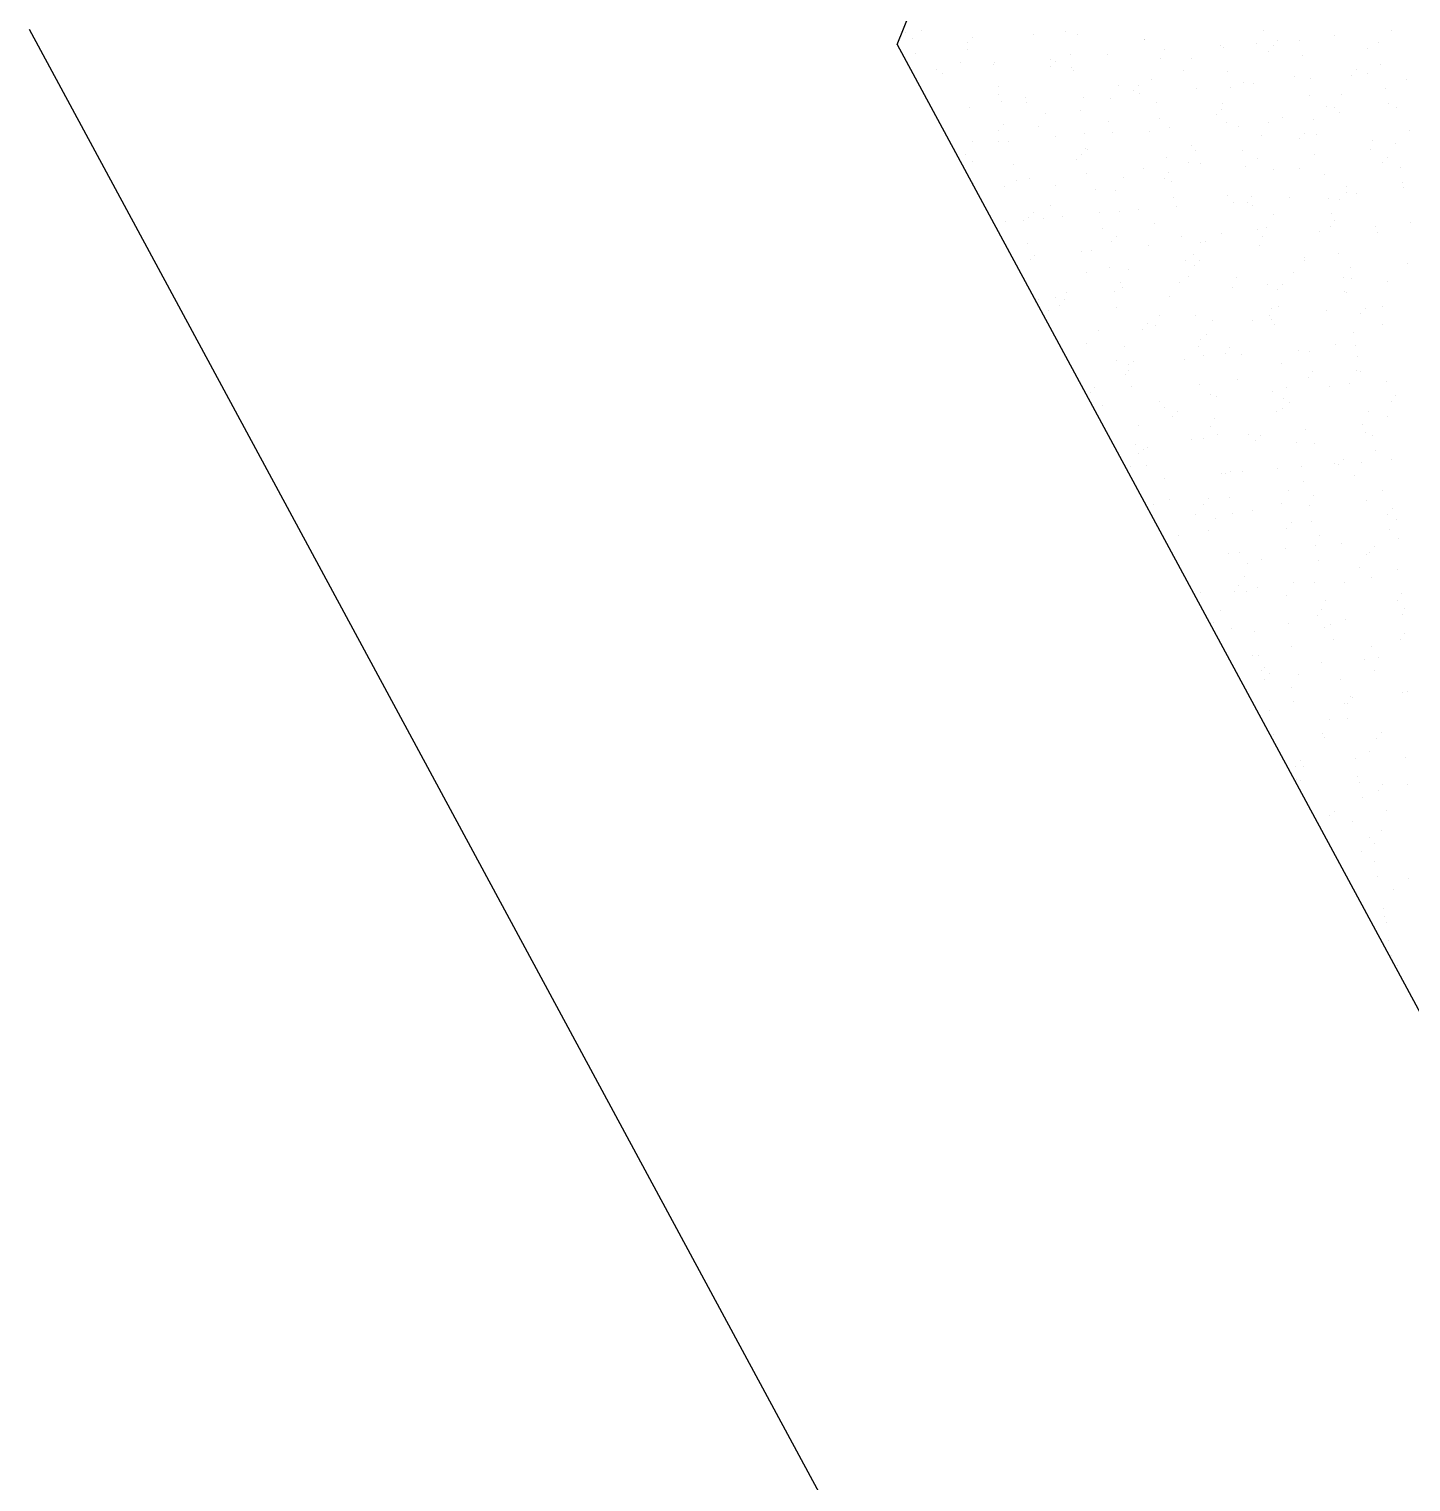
# Model space of a CAD drawing. Extents: x -508 to 92, y -98 to -31.
# Drawn here: x -114.056 to -112.069, y -69.167 to -67.078 of the extents above; entities that cross this region are included whole.
import ezdxf

# ---------------------------------------------------------------- set-up
doc = ezdxf.new("R2010")
doc.units = 0
doc.header["$MEASUREMENT"] = 0
doc.layers.get('0').update_dxf_attribs({"linetype": 'CONTINUOUS', "lineweight": 30})
doc.layers.add('SPARE', color=7, linetype='CONTINUOUS')

# ---------------------------------------------------------------- blocks, each defined once
blk = doc.blocks.new('*X13')
at = {"color": 0}
for p, q in [((48.046, 65.279), (48.046, 65.279)), ((48.0532, 65.2735), (48.0532, 65.2735)), ((48.062, 65.2811), (48.062, 65.2811)), ((48.1139, 65.2744), (48.1139, 65.2744)), ((48.1755, 65.2773), (48.1755, 65.2773)), ((48.2085, 65.2806), (48.2085, 65.2806)), ((48.2204, 65.2774), (48.2204, 65.2774)), ((48.2883, 65.2725), (48.2883, 65.2725)), ((48.2883, 65.2721), (48.2883, 65.2721)), ((48.4092, 65.2814), (48.4092, 65.2814)), ((48.4235, 65.2714), (48.4235, 65.2714)), ((48.4453, 65.2708), (48.4453, 65.2708)), ((48.4811, 65.2763), (48.4811, 65.2763)), ((48.5387, 65.2812), (48.5387, 65.2812)), ((48.056, 65.2581), (48.056, 65.2581)), ((48.1091, 65.2686), (48.1091, 65.2686)), ((48.1092, 65.2622), (48.1092, 65.2622)), ((48.213, 65.2564), (48.213, 65.2564)), ((48.2506, 65.2566), (48.2506, 65.2566)), ((48.3082, 65.2615), (48.3082, 65.2615)), ((48.3658, 65.2664), (48.3658, 65.2664)), ((48.3683, 65.2635), (48.3683, 65.2635)), ((48.4018, 65.2683), (48.4018, 65.2683)), ((48.4143, 65.26), (48.4143, 65.26)), ((48.4191, 65.2658), (48.4191, 65.2658)), ((48.4482, 65.2554), (48.4482, 65.2554)), ((48.5146, 65.2632), (48.5146, 65.2632)), ((48.5257, 65.2687), (48.5257, 65.2687)), ((48.0777, 65.2419), (48.0777, 65.2419)), ((48.1018, 65.2491), (48.1018, 65.2491)), ((48.1353, 65.2468), (48.1353, 65.2468)), ((48.136, 65.2491), (48.136, 65.2491)), ((48.193, 65.2517), (48.193, 65.2517)), ((48.1932, 65.2443), (48.1932, 65.2443)), ((48.1979, 65.2501), (48.1979, 65.2501)), ((48.2146, 65.244), (48.2146, 65.244)), ((48.2159, 65.241), (48.2159, 65.241)), ((48.3045, 65.253), (48.3045, 65.253)), ((48.3281, 65.2402), (48.3281, 65.2402)), ((48.3355, 65.2533), (48.3355, 65.2533)), ((48.5032, 65.2414), (48.5032, 65.2414)), ((48.5281, 65.2464), (48.5281, 65.2464)), ((48.0833, 65.2373), (48.0833, 65.2373)), ((48.1405, 65.2249), (48.1405, 65.2249)), ((48.2617, 65.2251), (48.2617, 65.2251)), ((48.282, 65.2257), (48.282, 65.2257)), ((48.2958, 65.232), (48.2958, 65.232)), ((48.3728, 65.2394), (48.3728, 65.2394)), ((48.3886, 65.2287), (48.3886, 65.2287)), ((48.399, 65.2277), (48.399, 65.2277)), ((48.4409, 65.2351), (48.4409, 65.2351)), ((48.4566, 65.2326), (48.4566, 65.2326)), ((48.4984, 65.2356), (48.4984, 65.2356)), ((48.5142, 65.2375), (48.5142, 65.2375)), ((48.5544, 65.2313), (48.5544, 65.2313)), ((48.1408, 65.2159), (48.1408, 65.2159)), ((48.1674, 65.213), (48.1674, 65.213)), ((48.2261, 65.2129), (48.2261, 65.2129)), ((48.2543, 65.2121), (48.2543, 65.2121)), ((48.2772, 65.2199), (48.2772, 65.2199)), ((48.2837, 65.2178), (48.2837, 65.2178)), ((48.3413, 65.2227), (48.3413, 65.2227)), ((48.3757, 65.2239), (48.3757, 65.2239)), ((48.4556, 65.215), (48.4556, 65.215)), ((48.488, 65.2162), (48.488, 65.2162)), ((48.5326, 65.2223), (48.5326, 65.2223)), ((48.1108, 65.2031), (48.1108, 65.2031)), ((48.1434, 65.2095), (48.1434, 65.2095)), ((48.1685, 65.208), (48.1685, 65.208)), ((48.188, 65.197), (48.188, 65.197)), ((48.2233, 65.2005), (48.2233, 65.2005)), ((48.3003, 65.2079), (48.3003, 65.2079)), ((48.3613, 65.1956), (48.3613, 65.1956)), ((48.3661, 65.2014), (48.3661, 65.2014)), ((48.3671, 65.207), (48.3671, 65.207)), ((48.4726, 65.2044), (48.4726, 65.2044)), ((48.4807, 65.2032), (48.4807, 65.2032)), ((48.4862, 65.1979), (48.4862, 65.1979)), ((48.5355, 65.2068), (48.5355, 65.2068)), ((48.5438, 65.2028), (48.5438, 65.2028)), ((48.1449, 65.1857), (48.1449, 65.1857)), ((48.1806, 65.184), (48.1806, 65.184)), ((48.2515, 65.1887), (48.2515, 65.1887)), ((48.3032, 65.1924), (48.3032, 65.1924)), ((48.3133, 65.1832), (48.3133, 65.1832)), ((48.371, 65.1881), (48.371, 65.1881)), ((48.3832, 65.1835), (48.3832, 65.1835)), ((48.4143, 65.1881), (48.4143, 65.1881)), ((48.4286, 65.193), (48.4286, 65.193)), ((48.4601, 65.1908), (48.4601, 65.1908)), ((48.1142, 65.1689), (48.1142, 65.1689)), ((48.1401, 65.1799), (48.1401, 65.1799)), ((48.1404, 65.1684), (48.1404, 65.1684)), ((48.1509, 65.169), (48.1509, 65.169)), ((48.1981, 65.1733), (48.1981, 65.1733)), ((48.2278, 65.1764), (48.2278, 65.1764)), ((48.2557, 65.1783), (48.2557, 65.1783)), ((48.2934, 65.1789), (48.2934, 65.1789)), ((48.4069, 65.1751), (48.4069, 65.1751)), ((48.4454, 65.1713), (48.4454, 65.1713)), ((48.4501, 65.1771), (48.4501, 65.1771)), ((48.463, 65.1753), (48.463, 65.1753)), ((48.5197, 65.17), (48.5197, 65.17)), ((48.543, 65.1664), (48.543, 65.1664)), ((48.5567, 65.1801), (48.5567, 65.1801)), ((48.1068, 65.1558), (48.1068, 65.1558)), ((48.2242, 65.1556), (48.2242, 65.1556)), ((48.2289, 65.1614), (48.2289, 65.1614)), ((48.2307, 65.1609), (48.2307, 65.1609)), ((48.3107, 65.152), (48.3107, 65.152)), ((48.3355, 65.1644), (48.3355, 65.1644)), ((48.3405, 65.16), (48.3405, 65.16)), ((48.3876, 65.1593), (48.3876, 65.1593)), ((48.4602, 65.1559), (48.4602, 65.1559)), ((48.5179, 65.1608), (48.5179, 65.1608)), ((48.5342, 65.1527), (48.5342, 65.1527)), ((48.1144, 65.1487), (48.1144, 65.1487)), ((48.1553, 65.1449), (48.1553, 65.1449)), ((48.2196, 65.1507), (48.2196, 65.1507)), ((48.2874, 65.1412), (48.2874, 65.1412)), ((48.313, 65.137), (48.313, 65.137)), ((48.3331, 65.1469), (48.3331, 65.1469)), ((48.345, 65.1461), (48.345, 65.1461)), ((48.3905, 65.1438), (48.3905, 65.1438)), ((48.4026, 65.151), (48.4026, 65.151)), ((48.4196, 65.14), (48.4196, 65.14)), ((48.4459, 65.1418), (48.4459, 65.1418)), ((48.5294, 65.147), (48.5294, 65.147)), ((48.5475, 65.1422), (48.5475, 65.1422)), ((48.1145, 65.1264), (48.1145, 65.1264)), ((48.1459, 65.1226), (48.1459, 65.1226)), ((48.1582, 65.1294), (48.1582, 65.1294)), ((48.1721, 65.1314), (48.1721, 65.1314)), ((48.1984, 65.1243), (48.1984, 65.1243)), ((48.2297, 65.1363), (48.2297, 65.1363)), ((48.2668, 65.1319), (48.2668, 65.1319)), ((48.3082, 65.1313), (48.3082, 65.1313)), ((48.3152, 65.1278), (48.3152, 65.1278)), ((48.4705, 65.1349), (48.4705, 65.1349)), ((48.4931, 65.123), (48.4931, 65.123)), ((48.5503, 65.1267), (48.5503, 65.1267)), ((48.551, 65.122), (48.551, 65.122)), ((48.2382, 65.1205), (48.2382, 65.1205)), ((48.2594, 65.1188), (48.2594, 65.1188)), ((48.318, 65.1123), (48.318, 65.1123)), ((48.3722, 65.1137), (48.3722, 65.1137)), ((48.3781, 65.1073), (48.3781, 65.1073)), ((48.3923, 65.1069), (48.3923, 65.1069)), ((48.3971, 65.1127), (48.3971, 65.1127)), ((48.4357, 65.1122), (48.4357, 65.1122)), ((48.475, 65.1107), (48.475, 65.1107)), ((48.4857, 65.1099), (48.4857, 65.1099)), ((48.4934, 65.1171), (48.4934, 65.1171)), ((48.5037, 65.1157), (48.5037, 65.1157)), ((48.1759, 65.097), (48.1759, 65.097)), ((48.193, 65.1037), (48.193, 65.1037)), ((48.2052, 65.0926), (48.2052, 65.0926)), ((48.2427, 65.0963), (48.2427, 65.0963)), ((48.2629, 65.0975), (48.2629, 65.0975)), ((48.2825, 65.1), (48.2825, 65.1)), ((48.3205, 65.1024), (48.3205, 65.1024)), ((48.398, 65.1034), (48.398, 65.1034)), ((48.4193, 65.0948), (48.4193, 65.0948)), ((48.4778, 65.0952), (48.4778, 65.0952)), ((48.1476, 65.0877), (48.1476, 65.0877)), ((48.1657, 65.089), (48.1657, 65.089)), ((48.1711, 65.0912), (48.1711, 65.0912)), ((48.1856, 65.0907), (48.1856, 65.0907)), ((48.2455, 65.0808), (48.2455, 65.0808)), ((48.2984, 65.0856), (48.2984, 65.0856)), ((48.4025, 65.0792), (48.4025, 65.0792)), ((48.412, 65.0818), (48.412, 65.0818)), ((48.4654, 65.0776), (48.4654, 65.0776)), ((48.4764, 65.0826), (48.4764, 65.0826)), ((48.4811, 65.0884), (48.4811, 65.0884)), ((48.523, 65.0825), (48.523, 65.0825)), ((48.5578, 65.0863), (48.5578, 65.0863)), ((48.1702, 65.0648), (48.1702, 65.0648)), ((48.2552, 65.0669), (48.2552, 65.0669)), ((48.26, 65.0727), (48.26, 65.0727)), ((48.2925, 65.0628), (48.2925, 65.0628)), ((48.3255, 65.0719), (48.3255, 65.0719)), ((48.3456, 65.0667), (48.3456, 65.0667)), ((48.3501, 65.0677), (48.3501, 65.0677)), ((48.3665, 65.0757), (48.3665, 65.0757)), ((48.4054, 65.0637), (48.4054, 65.0637)), ((48.4077, 65.0726), (48.4077, 65.0726)), ((48.5247, 65.0767), (48.5247, 65.0767)), ((48.1731, 65.0493), (48.1731, 65.0493)), ((48.1772, 65.053), (48.1772, 65.053)), ((48.2247, 65.0574), (48.2247, 65.0574)), ((48.2348, 65.0579), (48.2348, 65.0579)), ((48.3382, 65.0536), (48.3382, 65.0536)), ((48.344, 65.0484), (48.344, 65.0484)), ((48.4506, 65.0514), (48.4506, 65.0514)), ((48.451, 65.0485), (48.451, 65.0485)), ((48.4853, 65.0548), (48.4853, 65.0548)), ((48.2294, 65.0357), (48.2294, 65.0357)), ((48.253, 65.0404), (48.253, 65.0404)), ((48.2718, 65.0386), (48.2718, 65.0386)), ((48.33, 65.0477), (48.33, 65.0477)), ((48.3393, 65.0426), (48.3393, 65.0426)), ((48.4394, 65.0356), (48.4394, 65.0356)), ((48.497, 65.0405), (48.497, 65.0405)), ((48.5546, 65.0454), (48.5546, 65.0454)), ((48.2645, 65.0255), (48.2645, 65.0255)), ((48.2665, 65.0208), (48.2665, 65.0208)), ((48.3241, 65.0257), (48.3241, 65.0257)), ((48.3329, 65.0322), (48.3329, 65.0322)), ((48.3772, 65.0204), (48.3772, 65.0204)), ((48.3818, 65.0307), (48.3818, 65.0307)), ((48.4128, 65.0233), (48.4128, 65.0233)), ((48.4281, 65.024), (48.4281, 65.024)), ((48.4898, 65.0306), (48.4898, 65.0306)), ((48.4982, 65.0297), (48.4982, 65.0297)), ((48.5347, 65.027), (48.5347, 65.027)), ((48.1806, 65.0089), (48.1806, 65.0089)), ((48.1981, 65.0104), (48.1981, 65.0104)), ((48.2069, 65.0083), (48.2069, 65.0083)), ((48.2089, 65.0159), (48.2089, 65.0159)), ((48.2575, 65.0162), (48.2575, 65.0162)), ((48.3135, 65.0113), (48.3135, 65.0113)), ((48.4233, 65.0182), (48.4233, 65.0182)), ((48.4908, 65.0166), (48.4908, 65.0166)), ((48.4927, 65.0151), (48.4927, 65.0151)), ((48.1907, 64.9974), (48.1907, 64.9974)), ((48.2021, 65.0026), (48.2021, 65.0026)), ((48.2604, 65.0007), (48.2604, 65.0007)), ((48.3035, 64.9923), (48.3035, 64.9923)), ((48.3404, 64.9918), (48.3404, 64.9918)), ((48.4149, 64.9919), (48.4149, 64.9919)), ((48.4173, 64.9991), (48.4173, 64.9991)), ((48.4244, 65.0015), (48.4244, 65.0015)), ((48.4725, 64.9968), (48.4725, 64.9968)), ((48.5074, 64.9939), (48.5074, 64.9939)), ((48.5121, 64.9997), (48.5121, 64.9997)), ((48.5301, 65.0017), (48.5301, 65.0017)), ((48.242, 64.9771), (48.242, 64.9771)), ((48.2862, 64.9782), (48.2862, 64.9782)), ((48.291, 64.984), (48.291, 64.984)), ((48.2996, 64.982), (48.2996, 64.982)), ((48.3573, 64.987), (48.3573, 64.987)), ((48.3976, 64.987), (48.3976, 64.987)), ((48.417, 64.9885), (48.417, 64.9885)), ((48.4202, 64.9836), (48.4202, 64.9836)), ((48.5002, 64.9747), (48.5002, 64.9747)), ((48.5298, 64.9834), (48.5298, 64.9834)), ((48.2297, 64.9642), (48.2297, 64.9642)), ((48.2679, 64.9603), (48.2679, 64.9603)), ((48.3433, 64.9604), (48.3433, 64.9604)), ((48.3448, 64.9676), (48.3448, 64.9676)), ((48.3507, 64.9734), (48.3507, 64.9734)), ((48.375, 64.9597), (48.375, 64.9597)), ((48.4816, 64.9627), (48.4816, 64.9627)), ((48.5021, 64.9621), (48.5021, 64.9621)), ((48.2604, 64.947), (48.2604, 64.947)), ((48.2769, 64.9453), (48.2769, 64.9453)), ((48.3292, 64.9474), (48.3292, 64.9474)), ((48.3477, 64.9521), (48.3477, 64.9521)), ((48.3703, 64.9539), (48.3703, 64.9539)), ((48.3869, 64.9523), (48.3869, 64.9523)), ((48.4445, 64.9572), (48.4445, 64.9572)), ((48.4561, 64.9553), (48.4561, 64.9553)), ((48.5047, 64.9505), (48.5047, 64.9505)), ((48.2695, 64.9322), (48.2695, 64.9322)), ((48.2716, 64.9425), (48.2716, 64.9425)), ((48.2724, 64.9361), (48.2724, 64.9361)), ((48.4277, 64.9432), (48.4277, 64.9432)), ((48.4591, 64.9354), (48.4591, 64.9354)), ((48.5032, 64.9364), (48.5032, 64.9364)), ((48.5075, 64.935), (48.5075, 64.935)), ((48.2379, 64.9197), (48.2379, 64.9197)), ((48.2752, 64.9206), (48.2752, 64.9206)), ((48.3445, 64.9226), (48.3445, 64.9226)), ((48.3823, 64.9271), (48.3823, 64.9271)), ((48.4322, 64.919), (48.4322, 64.919)), ((48.4543, 64.9296), (48.4543, 64.9296)), ((48.4762, 64.9201), (48.4762, 64.9201)), ((48.4958, 64.9233), (48.4958, 64.9233)), ((48.5338, 64.925), (48.5338, 64.925)), ((48.2332, 64.9139), (48.2332, 64.9139)), ((48.3033, 64.9054), (48.3033, 64.9054)), ((48.3552, 64.9117), (48.3552, 64.9117)), ((48.3609, 64.9103), (48.3609, 64.9103)), ((48.4185, 64.9152), (48.4185, 64.9152)), ((48.4295, 64.9083), (48.4295, 64.9083)), ((48.435, 64.9035), (48.435, 64.9035)), ((48.5384, 64.9052), (48.5384, 64.9052)), ((48.5432, 64.911), (48.5432, 64.911)), ((48.2456, 64.9005), (48.2456, 64.9005)), ((48.3085, 64.899), (48.3085, 64.899)), ((48.3172, 64.8895), (48.3172, 64.8895)), ((48.322, 64.8953), (48.322, 64.8953)), ((48.3597, 64.8875), (48.3597, 64.8875)), ((48.4221, 64.8952), (48.4221, 64.8952)), ((48.4286, 64.8983), (48.4286, 64.8983)), ((48.515, 64.8946), (48.515, 64.8946)), ((48.5349, 64.8901), (48.5349, 64.8901)), ((48.2827, 64.8802), (48.2827, 64.8802)), ((48.3557, 64.8801), (48.3557, 64.8801)), ((48.3626, 64.872), (48.3626, 64.872)), ((48.394, 64.8715), (48.394, 64.8715)), ((48.4517, 64.8764), (48.4517, 64.8764)), ((48.5093, 64.8813), (48.5093, 64.8813)), ((48.5126, 64.874), (48.5126, 64.874)), ((48.2788, 64.8617), (48.2788, 64.8617)), ((48.2915, 64.8583), (48.2915, 64.8583)), ((48.3364, 64.8666), (48.3364, 64.8666)), ((48.3483, 64.8671), (48.3483, 64.8671)), ((48.4013, 64.8652), (48.4013, 64.8652)), ((48.4061, 64.871), (48.4061, 64.871)), ((48.4425, 64.8631), (48.4425, 64.8631)), ((48.4611, 64.862), (48.4611, 64.862)), ((48.5195, 64.8704), (48.5195, 64.8704)), ((48.282, 64.852), (48.282, 64.852)), ((48.2872, 64.856), (48.2872, 64.856)), ((48.4813, 64.8418), (48.4813, 64.8418)), ((48.4901, 64.8467), (48.4901, 64.8467)), ((48.5083, 64.8431), (48.5083, 64.8431)), ((48.5224, 64.8549), (48.5224, 64.8549)), ((48.5389, 64.8467), (48.5389, 64.8467)), ((48.2746, 64.8389), (48.2746, 64.8389)), ((48.2901, 64.8405), (48.2901, 64.8405)), ((48.3084, 64.827), (48.3084, 64.827)), ((48.366, 64.8319), (48.366, 64.8319)), ((48.37, 64.8316), (48.37, 64.8316)), ((48.3755, 64.834), (48.3755, 64.834)), ((48.3874, 64.8338), (48.3874, 64.8338)), ((48.4236, 64.8369), (48.4236, 64.8369)), ((48.447, 64.8389), (48.447, 64.8389)), ((48.4853, 64.8409), (48.4853, 64.8409)), ((48.5009, 64.83), (48.5009, 64.83)), ((48.4345, 64.815), (48.4345, 64.815)), ((48.4499, 64.8234), (48.4499, 64.8234)), ((48.5299, 64.8145), (48.5299, 64.8145)), ((48.2976, 64.8001), (48.2976, 64.8001)), ((48.3136, 64.8057), (48.3136, 64.8057)), ((48.3482, 64.8009), (48.3482, 64.8009)), ((48.353, 64.8066), (48.353, 64.8066)), ((48.3745, 64.8074), (48.3745, 64.8074)), ((48.4271, 64.8019), (48.4271, 64.8019)), ((48.4553, 64.7998), (48.4553, 64.7998)), ((48.4596, 64.8096), (48.4596, 64.8096)), ((48.5129, 64.8047), (48.5129, 64.8047)), ((48.34, 64.79), (48.34, 64.79)), ((48.3608, 64.7868), (48.3608, 64.7868)), ((48.3774, 64.7919), (48.3774, 64.7919)), ((48.3977, 64.7949), (48.3977, 64.7949)), ((48.4574, 64.783), (48.4574, 64.783)), ((48.5343, 64.7903), (48.5343, 64.7903)), ((48.5399, 64.7968), (48.5399, 64.7968)), ((48.5436, 64.7853), (48.5436, 64.7853)), ((48.3225, 64.7696), (48.3225, 64.7696)), ((48.3534, 64.7738), (48.3534, 64.7738)), ((48.4323, 64.7765), (48.4323, 64.7765)), ((48.4371, 64.7823), (48.4371, 64.7823)), ((48.4662, 64.7687), (48.4662, 64.7687)), ((48.5372, 64.7748), (48.5372, 64.7748)), ((48.4308, 64.7561), (48.4308, 64.7561)), ((48.4619, 64.7588), (48.4619, 64.7588)), ((48.4884, 64.761), (48.4884, 64.761)), ((48.5211, 64.758), (48.5211, 64.758)), ((48.546, 64.7659), (48.546, 64.7659)), ((48.3732, 64.7512), (48.3732, 64.7512)), ((48.3849, 64.7515), (48.3849, 64.7515)), ((48.3924, 64.7405), (48.3924, 64.7405)), ((48.4065, 64.7453), (48.4065, 64.7453)), ((48.4647, 64.7433), (48.4647, 64.7433)), ((48.5133, 64.7498), (48.5133, 64.7498)), ((48.5164, 64.7522), (48.5164, 64.7522)), ((48.3894, 64.7273), (48.3894, 64.7273)), ((48.5059, 64.7367), (48.5059, 64.7367)), ((48.518, 64.7263), (48.518, 64.7263)), ((48.5447, 64.7344), (48.5447, 64.7344)), ((48.3452, 64.7116), (48.3452, 64.7116)), ((48.3792, 64.7122), (48.3792, 64.7122)), ((48.384, 64.718), (48.384, 64.718)), ((48.3922, 64.7119), (48.3922, 64.7119)), ((48.4028, 64.7165), (48.4028, 64.7165)), ((48.4396, 64.7217), (48.4396, 64.7217)), ((48.4604, 64.7214), (48.4604, 64.7214)), ((48.4906, 64.721), (48.4906, 64.721)), ((48.5492, 64.7102), (48.5492, 64.7102)), ((48.4322, 64.7086), (48.4322, 64.7086)), ((48.4722, 64.7029), (48.4722, 64.7029)), ((48.545, 64.7035), (48.545, 64.7035)), ((48.5521, 64.6948), (48.5521, 64.6948)), ((48.3584, 64.6805), (48.3584, 64.6805)), ((48.3658, 64.6935), (48.3658, 64.6935)), ((48.4633, 64.6878), (48.4633, 64.6878)), ((48.4681, 64.6936), (48.4681, 64.6936)), ((48.4921, 64.6843), (48.4921, 64.6843)), ((48.5497, 64.6893), (48.5497, 64.6893)), ((48.3768, 64.6745), (48.3768, 64.6745)), ((48.3997, 64.6714), (48.3997, 64.6714)), ((48.4344, 64.6794), (48.4344, 64.6794)), ((48.4712, 64.6754), (48.4712, 64.6754)), ((48.4767, 64.6787), (48.4767, 64.6787)), ((48.5521, 64.6693), (48.5521, 64.6693)), ((48.4375, 64.6566), (48.4375, 64.6566)), ((48.4796, 64.6633), (48.4796, 64.6633)), ((48.5184, 64.6565), (48.5184, 64.6565)), ((48.5474, 64.6635), (48.5474, 64.6635)), ((48.3975, 64.6473), (48.3975, 64.6473)), ((48.4042, 64.6473), (48.4042, 64.6473)), ((48.4099, 64.6357), (48.4099, 64.6357)), ((48.4676, 64.6407), (48.4676, 64.6407)), ((48.511, 64.6435), (48.511, 64.6435)), ((48.5252, 64.6456), (48.5252, 64.6456)), ((48.4071, 64.6318), (48.4071, 64.6318)), ((48.4103, 64.6235), (48.4103, 64.6235)), ((48.415, 64.6293), (48.415, 64.6293)), ((48.4446, 64.6284), (48.4446, 64.6284)), ((48.4871, 64.6229), (48.4871, 64.6229)), ((48.5216, 64.6323), (48.5216, 64.6323)), ((48.4373, 64.6153), (48.4373, 64.6153)), ((48.4972, 64.606), (48.4972, 64.606)), ((48.55, 64.6102), (48.55, 64.6102)), ((48.5548, 64.6109), (48.5548, 64.6109)), ((48.4146, 64.5914), (48.4146, 64.5914)), ((48.4396, 64.6011), (48.4396, 64.6011)), ((48.4915, 64.5987), (48.4915, 64.5987)), ((48.4943, 64.5992), (48.4943, 64.5992)), ((48.4991, 64.605), (48.4991, 64.605)), ((48.4763, 64.5821), (48.4763, 64.5821)), ((48.4944, 64.5832), (48.4944, 64.5832)), ((48.4191, 64.5672), (48.4191, 64.5672)), ((48.4686, 64.5679), (48.4686, 64.5679)), ((48.4712, 64.564), (48.4712, 64.564)), ((48.5235, 64.5632), (48.5235, 64.5632)), ((48.5288, 64.5689), (48.5288, 64.5689)), ((48.5161, 64.5502), (48.5161, 64.5502)), ((48.4413, 64.5348), (48.4413, 64.5348)), ((48.446, 64.5406), (48.446, 64.5406)), ((48.4497, 64.5351), (48.4497, 64.5351)), ((48.5019, 64.5428), (48.5019, 64.5428)), ((48.5526, 64.5436), (48.5526, 64.5436)), ((48.4423, 64.522), (48.4423, 64.522)), ((48.4467, 64.5203), (48.4467, 64.5203)), ((48.5043, 64.5252), (48.5043, 64.5252)), ((48.5064, 64.5186), (48.5064, 64.5186)), ((48.5093, 64.5031), (48.5093, 64.5031)), ((48.5253, 64.5105), (48.5253, 64.5105)), ((48.5301, 64.5163), (48.5301, 64.5163)), ((48.5551, 64.5169), (48.5551, 64.5169)), ((48.4813, 64.4888), (48.4813, 64.4888)), ((48.534, 64.4905), (48.534, 64.4905)), ((48.4763, 64.4856), (48.4763, 64.4856)), ((48.4996, 64.4792), (48.4996, 64.4792)), ((48.5167, 64.4627), (48.5167, 64.4627)), ((48.5285, 64.4699), (48.5285, 64.4699)), ((48.508, 64.4486), (48.508, 64.4486)), ((48.5211, 64.4569), (48.5211, 64.4569)), ((48.5212, 64.4385), (48.5212, 64.4385)), ((48.5241, 64.423), (48.5241, 64.423)), ((48.5564, 64.4218), (48.5564, 64.4218)), ((48.5411, 64.4098), (48.5411, 64.4098)), ((48.5306, 64.3906), (48.5306, 64.3906)), ((48.5316, 64.3826), (48.5316, 64.3826)), ((48.5336, 64.3767), (48.5336, 64.3767)), ((48.5262, 64.3636), (48.5262, 64.3636)), ((48.5361, 64.3584), (48.5361, 64.3584)), ((48.5389, 64.3429), (48.5389, 64.3429)), ((48.5448, 64.3331), (48.5448, 64.3331))]:
    blk.add_line(p, q, dxfattribs=at)

msp = doc.modelspace()

# ---------------------------------------------------------------- linework, layer by layer
at = {"layer": 'SPARE'}
for p, q in [((-112.8074, -67.0998), (-112.5282, -66.4066)), ((-114.0555, -67.0777), (-110.2982, -74.0397)), ((-112.8074, -67.0998), (-111.732, -69.0924))]:
    msp.add_line(p, q, dxfattribs=at)

# ---------------------------------------------------------------- block references
at = {"layer": 'SPARE', "xscale": 1.417928025364645, "yscale": 1.417928190433364, "zscale": 1.417928123085428}
msp.add_blockref('*X13', (-180.9214, -159.6439), dxfattribs=at)

doc.saveas('drawing.dxf')
